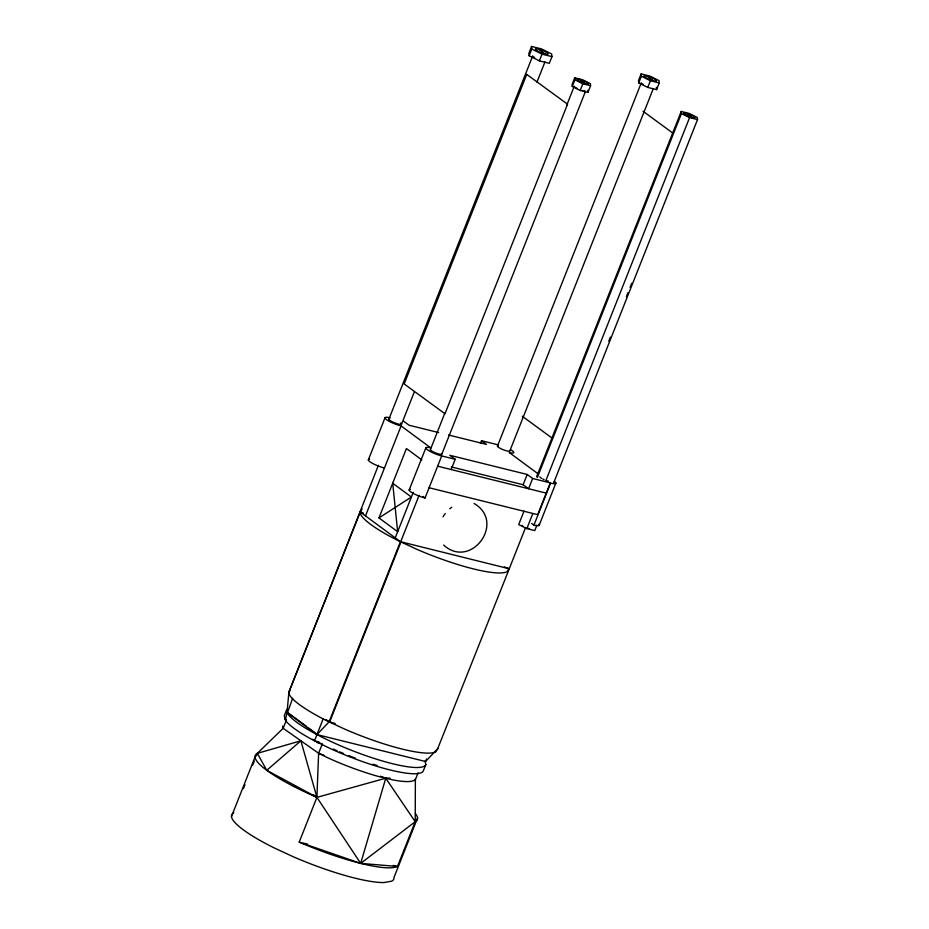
<?xml version="1.0" encoding="UTF-8"?>
<svg xmlns="http://www.w3.org/2000/svg" width="929" height="929" viewBox="0 0 929 929"><rect width="100%" height="100%" fill="white"/><g stroke="black" fill="none" stroke-linecap="round" stroke-linejoin="round"><path stroke-width="1.39" d="M322.375 743.769L318.612 753.28L316.917 797.361L299.208 842.104L360.684 863.389L397.496 866.455L415.217 821.712L415.379 778.699M437.687 748.762L425.54 761.501L316.952 734.584L287.038 712.497L288.884 692.151L378.405 465.29M256.311 755.974L257.345 753.361L300.88 740.785L316.917 797.361L360.684 863.389L385.767 778.212L390.006 778.072M531.562 46.45L528.915 53.139L529.158 55.763L539.354 60.849L549.306 63.323L551.954 56.634L551.71 54.01L541.514 48.912L531.562 46.45L531.806 49.074L529.158 55.763M368.314 459.971L384.966 417.911M231.484 816.521L255.022 757.065M388.845 419.281L532.735 55.845M243.398 788.593L244.954 784.68M252.7 765.101L254.244 761.188M288.942 692.059L360.278 511.891L360.835 512.146M539.354 60.849L542.013 54.161L551.954 56.634M287.491 712.659L292.658 698.283M401.595 424.054L414.38 391.759M536.962 82.158L544.951 61.964M365.492 515.885L401.096 425.958A11.392 2.16 21.6 0 1 386.499 419.641A11.392 2.16 21.6 0 1 390.075 417.818M286.457 719.975L283.159 728.301L257.345 753.361L266.774 770.315L316.917 797.361L385.767 778.212L415.217 821.712L360.684 863.389M378.974 517.917L411.396 497.027L392.712 483.231L397.658 531.713L378.974 517.917L406.437 448.544L421.824 459.913M409.132 490.071L425.796 448.01M574.749 77.781L572.101 84.469L572.287 86.502L580.207 90.461L587.941 92.377L590.589 85.689L590.403 83.645L582.471 79.697L574.749 77.781L574.935 79.813L572.287 86.502M323.083 719.081L314.478 740.831L330.724 748.786A74.796 14.144 21.6 0 0 423.357 770.791L425.83 764.544L425.041 761.13L425.54 761.501L426.574 758.912M395.231 537.856L413.254 492.335M430.359 449.694L444.747 413.359M566.795 105.105L574.25 86.258M316.952 734.584L329.098 721.845L400.422 541.688L509.255 568.78L525.57 527.556M363.413 513.133L359.976 511.821L400.654 541.862L419.084 495.331M400.956 541.932L329.621 722.1L345.507 729.474A80.033 15.131 21.6 0 0 435.759 751.84L437.896 748.437M580.207 90.461L582.855 83.773L590.589 85.689M441.89 454.026L585.258 91.925M410.432 489.42A11.229 2.125 21.6 0 0 412.36 492.893A11.229 2.125 21.6 0 0 425.041 498.014L441.693 455.942L455.198 459.286L451.134 469.54M480.467 443.307L481.489 440.706L497.793 444.747M641.138 73.89L638.49 80.579L638.711 82.913L647.757 87.431L656.582 89.614L659.23 82.925L659.009 80.602L649.963 76.085L641.138 73.89L641.358 76.224L638.711 82.913M497.421 446.199L641.312 82.762M647.757 87.431L650.405 80.742L659.23 82.925M509.858 450.867L653.226 88.778M527.207 474.464L532.631 478.481L528.578 488.735L523.143 484.729L527.207 474.464L449.764 455.28L455.198 459.286M418.085 772.823L415.739 778.769A70.65 13.354 21.6 0 1 392.967 779.919L378.579 776.493A70.65 13.354 21.6 0 1 328.239 757.994L318.612 753.28L283.159 728.301L282.637 726.048M536.648 476.647L681.236 111.457L689.179 113.431L697.319 117.484L697.516 119.586L553.463 483.428M524.037 511.089L518.707 524.56L526.848 528.624L534.779 530.598L536.916 525.199M537.38 477.401L681.433 113.547L681.236 111.457M437.629 748.855L509.255 568.78L504.366 566.911M526.848 528.624L532.712 513.807M545.52 481.454L689.573 117.611L697.516 119.586M417.539 818.008L393.989 877.464A87.163 16.478 21.6 0 1 391.666 881.168L383.967 882.55A87.163 16.478 21.6 0 1 293.378 856.817L273.614 847.631A87.163 16.478 21.6 0 1 233.806 812.817M532.631 478.481L550.293 482.859L537.694 514.666L429.093 487.748M531.643 523.445L533.931 525.14L550.595 483.08A11.856 2.241 21.6 0 0 554.311 481.187M608.75 341.187L610.353 337.146M626.355 296.711L627.958 292.67M630.094 287.282L631.697 283.24M539.261 525.059L555.914 482.987M362.147 508.918L360.011 512.32A80.033 15.131 21.6 0 0 398.692 540.887L416.842 549.318A80.033 15.131 21.6 0 0 507.095 571.683L509.231 568.281M290.185 690.073L288.675 692.477A80.033 15.131 21.6 0 0 327.356 721.043L331.885 722.541M266.774 770.315L300.88 740.785M646.956 76.027L645.69 75.772A6.677 1.266 21.6 0 0 645.33 77.409A6.677 1.266 21.6 0 0 653.412 80.788L654.678 81.055A6.677 1.266 21.6 0 0 655.038 79.406A6.677 1.266 21.6 0 0 646.956 76.027L653.412 80.788M438.662 432.566L409.085 425.238L403.581 421.174M448.51 435.004L486.529 444.422L481.489 440.706M451.331 466.927L523.143 484.729M437.629 466.195L546.229 493.113M331.026 722.448L335.23 723.482M287.038 712.497L285.517 719.22L285.006 718.849L285.981 719.336M319.03 741.957L314.478 740.831A74.796 14.144 21.6 0 1 285.284 720.021L284.274 715.69L286.747 709.454L287.758 713.786A74.796 14.144 21.6 0 0 360.138 753.605A74.796 14.144 21.6 0 0 425.83 764.544M316.905 742.41L321.086 743.444M303.423 843.137L307.627 844.182M393.281 865.41L396.091 866.107M318.612 753.28L323.989 755.277M380.402 776.214L385.767 778.212M641.358 76.224L650.405 80.742M681.433 113.547L689.573 117.611M531.806 49.074L542.013 54.161M574.935 79.813L582.855 83.773M474.104 503.495C506.166 522.179 471.108 570.011 443.632 545.079M643.031 111.236L672.875 133.126M522.272 416.238L552.116 438.116M686.461 113.373L692.291 117.669M538.46 49.098L545.068 53.987M579.673 79.522L585.653 83.935M537.984 473.767L509.22 452.516A10.416 1.974 21.6 0 0 510.904 449.833M401.096 425.958L430.835 447.917A11.229 2.125 21.6 0 0 427.305 449.717A11.229 2.125 21.6 0 0 441.693 455.942M422.869 496.4L425.041 498.014M325.974 719.545L329.098 721.845M288.454 713.089L306.547 726.455M308.811 728.127L316.731 733.98M312.655 739.275L314.919 740.936M313.479 794.818L316.917 797.361A87.163 16.478 21.6 0 1 257.345 753.361M656.362 87.291L656.582 89.614M587.755 90.334L587.941 92.377M384.443 468.03A11.392 2.16 21.6 0 1 371.577 462.839A11.392 2.16 21.6 0 1 369.614 459.309M441.658 453.607A6.189 1.173 21.6 0 1 436.247 453.166A6.189 1.173 21.6 0 1 430.522 449.439M548.389 481.106A6.027 1.138 21.6 0 1 547.053 480.734M544.139 479.643A6.027 1.138 21.6 0 1 542.78 479.004M541.595 478.365A6.027 1.138 21.6 0 1 540.678 477.773M540.086 477.251A6.027 1.138 21.6 0 1 539.865 476.856M509.615 450.426A6.677 1.266 21.6 0 1 502.961 449.624A6.677 1.266 21.6 0 1 498.188 445.815M400.666 423.02A6.84 1.289 21.6 0 1 395.348 423.101A6.84 1.289 21.6 0 1 389.623 418.874M538.82 524.27A11.856 2.241 21.6 0 1 533.931 525.14M443.063 516.814A25.071 20.043 -53.6 0 1 445.258 513.551M449.741 508.813A25.071 20.043 -53.6 0 1 451.773 507.234M643.228 84.446A6.677 1.266 21.6 0 1 642.218 83.784M534.698 57.552A6.84 1.289 21.6 0 1 533.664 56.878M585.073 90.949A6.189 1.173 21.6 0 1 583.006 90.624M577.246 88.464A6.189 1.173 21.6 0 1 576.026 87.814M575.086 87.198A6.189 1.173 21.6 0 1 574.482 86.664M529.553 528.682A6.027 1.138 21.6 0 1 528.218 528.299M522.76 525.942A6.027 1.138 21.6 0 1 521.843 525.338M397.496 866.455A87.163 16.478 21.6 0 1 299.208 842.104M415.391 813.525A87.163 16.478 21.6 0 1 415.217 821.712M377.069 765.473A70.65 13.354 21.6 0 1 372.97 764.219M355.447 758.18A70.65 13.354 21.6 0 1 348.828 755.637M343.579 753.512A70.65 13.354 21.6 0 1 339.654 751.851M337.064 750.737A70.65 13.354 21.6 0 1 333.244 749.041M526.72 74.401L404.161 383.956L444.979 413.742L567.538 104.187L526.72 74.401M685.486 114.929A6.027 1.138 21.6 0 0 694.834 117.878A6.027 1.138 21.6 0 0 687.808 113.756A6.027 1.138 21.6 0 0 685.486 114.929M537.345 50.863A6.84 1.289 21.6 0 0 547.947 54.219A6.84 1.289 21.6 0 0 539.981 49.527A6.84 1.289 21.6 0 0 537.345 50.863M578.674 81.125A6.189 1.173 21.6 0 0 588.266 84.156A6.189 1.173 21.6 0 0 581.055 79.917A6.189 1.173 21.6 0 0 578.674 81.125"/></g></svg>
